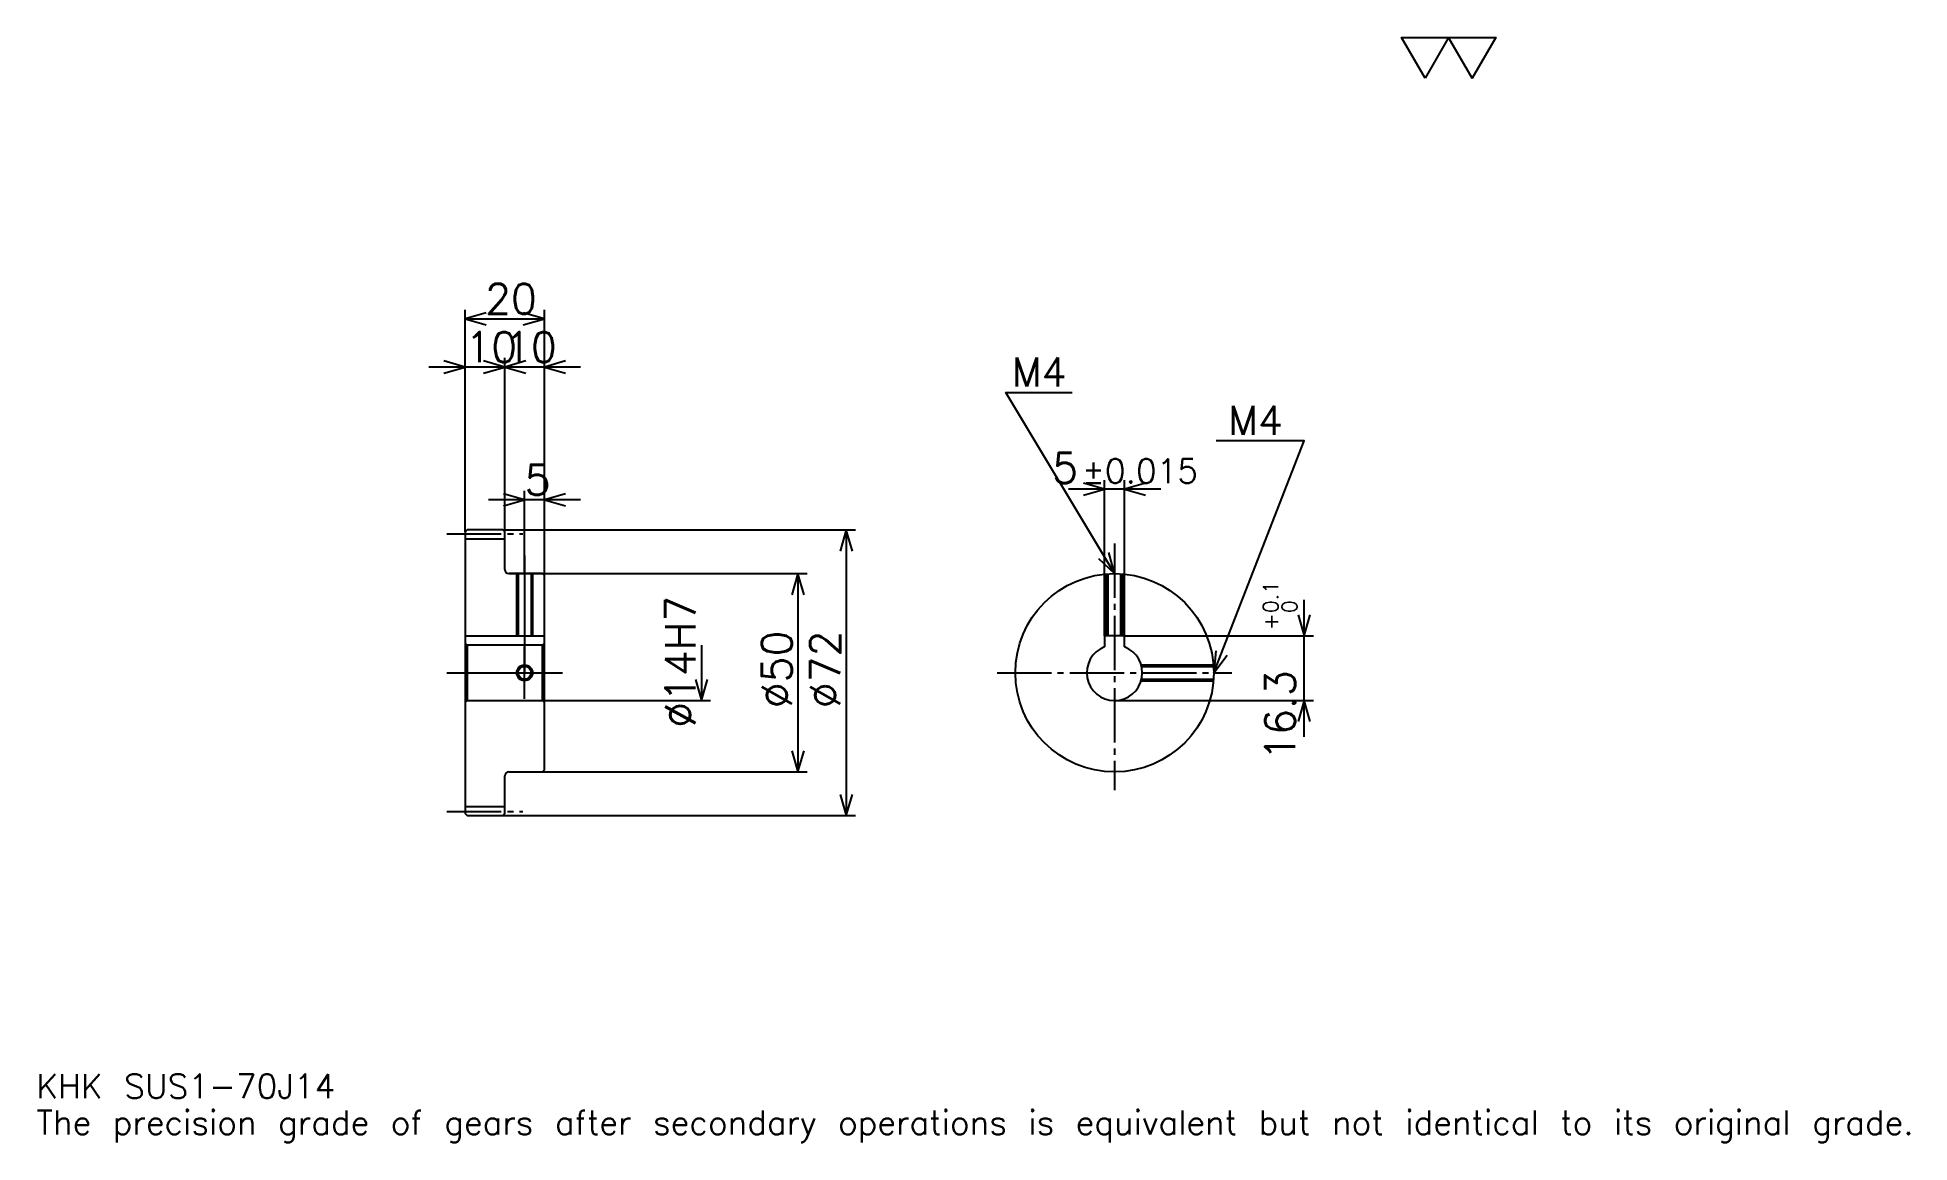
# Model space of a CAD drawing. Extents: x 15 to 487, y 6 to 284.
import ezdxf

# ---------------------------------------------------------------- set-up
doc = ezdxf.new("R2010")
doc.units = 0
doc.linetypes.add('DASHDOT', pattern=[18.260869, 13.695652, -1.521739, 1.521739, -1.521739])
doc.layers.get('0').update_dxf_attribs({"linetype": 'CONTINUOUS'})
doc.layers.add('DASHDOT', color=6, linetype='DASHDOT')
doc.styles.add('KANJI', font='TXT', dxfattribs={"bigfont": 'BIGFONT'})

msp = doc.modelspace()

# ---------------------------------------------------------------- linework, layer by layer
at = {"color": 5}
for p, q in [((123.260864, 160.021744), (123.260864, 215.565216)), ((123.260864, 213.282608), (143.260864, 213.282608)), ((143.260864, 160.021744), (143.260864, 215.565216)), ((133.260864, 160.021744), (133.260864, 203.391312)), ((142.391296, 201.108704), (114.130432, 201.108704)), ((152.391296, 201.108704), (124.130432, 201.108704)), ((138.260864, 160.021744), (138.260864, 169.913055)), ((298.586945, 170.326096), (275.32608, 170.326096)), ((284.456512, 133.321747), (284.456512, 172.608704)), ((289.456512, 133.321747), (289.456512, 172.608704)), ((152.391296, 167.630432), (129.130432, 167.630432)), ((123.260864, 159.521744), (123.260864, 160.021744)), ((132.760864, 160.021744), (143.260864, 160.021744)), ((133.260864, 159.521744), (133.260864, 160.021744)), ((138.260864, 149.021744), (138.260864, 160.021744)), ((138.260864, 149.021744), (138.260864, 160.021744)), ((143.260864, 160.021744), (221.630432, 160.021744)), ((143.260864, 148.521744), (143.260864, 160.021744)), ((219.347824, 160.021744), (219.347824, 88.021744)), ((134.260864, 149.021744), (143.260864, 149.021744)), ((143.260864, 149.021744), (209.456512, 149.021744)), ((207.173904, 149.021744), (207.173904, 99.021744)), ((334.782593, 107.891312), (334.782593, 142.452179)), ((289.456512, 133.321747), (337.065186, 133.321747)), ((182.82608, 131.021744), (182.82608, 117.021744)), ((143.260864, 117.021744), (185.108688, 117.021744)), ((286.956512, 117.021744), (337.065186, 117.021744)), ((134.260864, 99.021744), (143.260864, 99.021744)), ((143.260864, 99.021744), (209.456512, 99.021744)), ((132.760864, 88.021744), (143.260864, 88.021744)), ((143.260864, 88.021744), (221.630432, 88.021744))]:
    msp.add_line(p, q, dxfattribs=at)
at = {"color": 4}
for p, q in [((123.260864, 157.771744), (133.260864, 157.771744)), ((123.260864, 133.321747), (143.260864, 133.321747)), ((123.760864, 131.021744), (123.760864, 117.021744)), ((142.760864, 131.021744), (143.260864, 131.521744)), ((142.760864, 117.021744), (143.260864, 116.521744)), ((123.260864, 90.271744), (133.260864, 90.271744))]:
    msp.add_line(p, q, dxfattribs=at)
at = {"color": 7}
msp.add_lwpolyline([(365.217377, 273.913055), (359.282593, 284.200012), (383.021729, 284.200012), (377.086945, 273.913055), (371.152161, 284.200012), (365.217377, 273.913055)], dxfattribs=at)
at = {"color": 5}
for points in [[(128.586945, 214.804352), (123.260864, 213.282608), (128.586945, 211.760864)], [(137.934784, 211.760864), (143.260864, 213.282608), (137.934784, 214.804352)], [(117.934776, 199.586975), (123.260864, 201.108704), (117.934776, 202.630432)], [(127.934776, 199.586975), (133.260864, 201.108704), (127.934776, 202.630432)], [(138.586945, 202.630432), (133.260864, 201.108704), (138.586945, 199.586975)], [(148.586945, 202.630432), (143.260864, 201.108704), (148.586945, 199.586975)], [(286.956512, 149.021744), (259.565216, 194.67392), (276.304321, 194.67392)], [(311.956512, 124.021744), (334.782593, 182.5), (312.565247, 182.5)], [(279.130432, 168.804352), (284.456512, 170.326096), (279.130432, 171.847839)], [(294.782593, 171.847839), (289.456512, 170.326096), (294.782593, 168.804352)], [(132.934784, 166.108704), (138.260864, 167.630432), (132.934784, 169.152176)], [(148.586945, 169.152176), (143.260864, 167.630432), (148.586945, 166.108704)], [(220.869568, 154.695648), (219.347824, 160.021744), (217.82608, 154.695648)], [(282.911377, 152.805893), (286.956512, 149.021744), (285.521149, 154.37175)], [(208.695648, 143.695648), (207.173904, 149.021744), (205.652161, 143.695648)], [(333.260864, 138.647827), (334.782593, 133.321747), (336.304321, 138.647827)], [(312.475586, 129.536591), (311.956512, 124.021744), (315.31073, 128.429932)], [(181.304337, 122.347832), (182.82608, 117.021744), (184.347824, 122.347832)], [(336.304321, 111.695656), (334.782593, 117.021744), (333.260864, 111.695656)], [(205.652161, 104.347832), (207.173904, 99.021744), (208.695648, 104.347832)], [(217.82608, 93.347832), (219.347824, 88.021744), (220.869568, 93.347832)]]:
    msp.add_lwpolyline(points, dxfattribs=at)
at = {"color": 4}
for points in [[(133.260864, 150.021744), (133.260864, 159.521744), (132.760864, 160.021744), (123.760864, 160.021744), (123.260864, 159.521744), (123.260864, 116.521744)], [(134.260864, 99.021744), (142.760864, 99.021744), (143.260864, 99.521744), (143.260864, 148.521744), (142.760864, 149.021744), (134.260864, 149.021744)], [(136.260864, 149.021744), (136.260864, 133.321747)], [(136.640869, 149.021744), (136.640869, 133.321747)], [(139.880859, 149.021744), (139.880859, 133.321747)], [(140.260864, 149.021744), (140.260864, 133.321747)], [(284.956512, 133.321747), (284.956512, 148.94162)], [(285.336517, 133.321747), (285.336517, 148.969208)], [(288.576508, 133.321747), (288.576508, 148.969208)], [(288.956512, 133.321747), (288.956512, 148.94162)], [(289.456512, 130.560089), (289.456512, 133.321747), (284.456512, 133.321747), (284.456512, 130.560089)], [(123.260864, 116.521744), (123.760864, 117.021744), (142.760864, 117.021744), (142.760864, 131.021744), (123.760864, 131.021744), (123.260864, 131.521744)], [(293.664734, 126.021744), (311.876404, 126.021744)], [(293.766479, 125.641747), (311.903961, 125.641747)], [(293.664734, 122.021744), (311.876404, 122.021744)], [(293.766479, 122.401741), (311.903961, 122.401741)], [(123.260864, 116.521744), (123.260864, 88.521744), (123.760864, 88.021744), (132.760864, 88.021744), (133.260864, 88.521744), (133.260864, 98.021744)]]:
    msp.add_lwpolyline(points, dxfattribs=at)
for centre, radius in [((286.956512, 124.021744), 25), ((138.260864, 124.021744), 1.62)]:
    msp.add_circle(centre, radius, dxfattribs=at)
at = {"color": 7}
msp.add_circle((138.260864, 124.021744), 2, dxfattribs=at)
at = {"color": 4}
for centre, radius, start, end in [((134.260864, 150.021744), 1, 180, 270), ((286.956512, 124.021744), 7, 110.92483306, 69.07516694), ((134.260864, 98.021744), 1, 90, 180)]:
    msp.add_arc(centre, radius, start, end, dxfattribs=at)
at = {"layer": 'DASHDOT', "color": 7}
for p, q in [((118.695648, 159.021744), (137.82608, 159.021744)), ((286.956512, 156.630432), (286.956512, 94.456528)), ((138.260864, 149.021744), (138.260864, 124.021744)), ((118.695648, 124.021744), (147.82608, 124.021744)), ((257.391296, 124.021744), (316.521729, 124.021744)), ((118.695648, 89.021744), (137.82608, 89.021744))]:
    msp.add_line(p, q, dxfattribs=at)
for points in [[(138.260864, 153.58696), (138.260864, 128.756531)], [(138.260864, 117.456528), (138.260864, 130.58696)], [(131.695648, 124.021744), (144.82608, 124.021744)]]:
    msp.add_lwpolyline(points, dxfattribs=at)

# ---------------------------------------------------------------- texts
at = {"color": 7, "style": 'KANJI'}
for s, height, p in [('20', 7.608696, (128.315216, 214.5)), ('10', 7.608696, (123.315208, 202.326096)), ('10', 7.608696, (133.315216, 202.326096)), ('M4', 7.304348, (261.086945, 196.195648)), ('M4', 7.304348, (315.608704, 184.021744)), ('5', 7.608696, (271.250671, 171.847839)), ('5', 7.608696, (138.28804, 168.847839)), ('%%p0.015', 6.086957, (278.782349, 171.847839)), ('KHK SUS1-70J14', 6.086957, (15.217391, 16.73913)), ('The precision grade of gears after secondary operations is equivalent but not identical to its original grade.', 6.086957, (15.217391, 7.608696))]:
    msp.add_text(s, height=height, dxfattribs=at).set_placement(p)
for s, height, p in [('%%c14H7', 7.608696, (181.304337, 110.135872)), ('0.1', 3.804348, (328.239136, 139.040939)), ('0', 3.804348, (332.956512, 139.040939)), ('+', 3.804348, (328.239136, 134.780075)), ('%%c50', 7.608696, (205.652161, 115.081528)), ('%%c72', 7.608696, (217.82608, 115.081528)), ('16.3', 7.608696, (332.5, 101.846626))]:
    msp.add_text(s, height=height, rotation=90, dxfattribs=at).set_placement(p)

doc.saveas('drawing.dxf')
